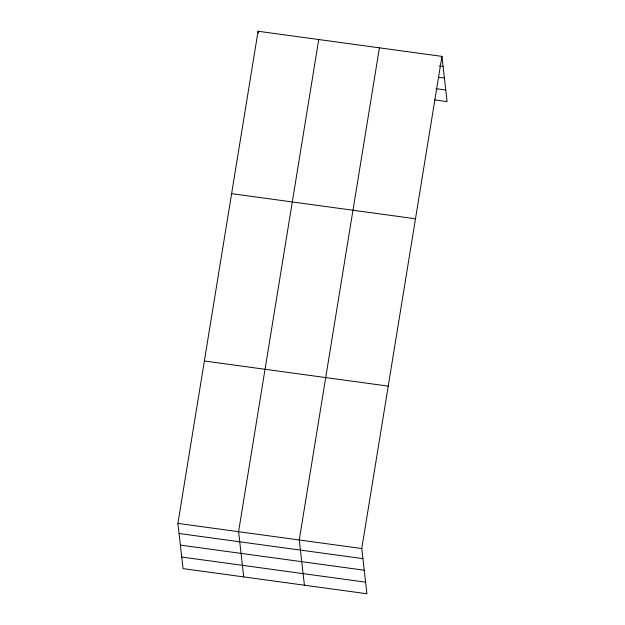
<?xml version="1.0" encoding="UTF-8"?>
<svg xmlns="http://www.w3.org/2000/svg" width="625" height="625" viewBox="0 0 625 625"><rect width="100%" height="100%" fill="white"/><g stroke="black" fill="none" stroke-linecap="round" stroke-linejoin="round"><path stroke-width="0.94" d="M441.937 56.375L361.773 548.523L366.922 593.75L183.062 568.625L177.906 523.398L258.078 31.25L441.937 56.375L447.094 101.602L434.586 99.891M318.75 39.539L238.586 531.695L243.734 576.914M379.422 47.828L299.258 539.984L304.414 585.211M439.242 65.961L443.094 66.484M438.641 77.281L444.414 78.07M436.156 88.695L445.773 90.008M231.617 193.656L415.484 218.781M204.367 360.992L388.227 386.117M177.906 523.398L361.773 548.523M179.062 533.508L362.922 558.633M180.383 545.102L364.242 570.219M181.742 557.039L365.602 582.164M258.078 31.25L258.281 33.086"/></g></svg>
